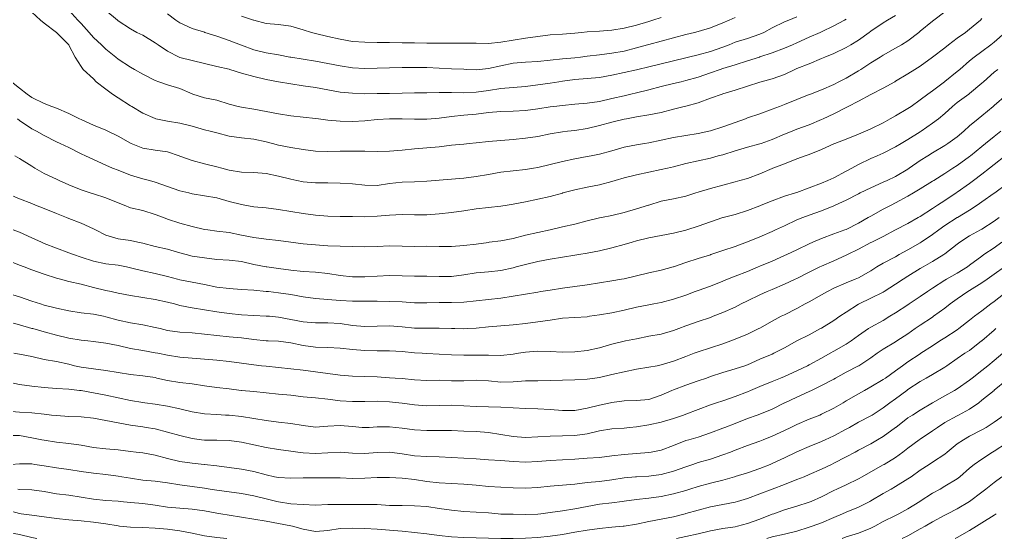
# Model space of a CAD drawing. Header units: centimetres. Extents: x 0 to 642158, y -847 to 649707.
# Drawn here: x 617112.25 to 617151.8, y 620257.75 to 620278.77 of the extents above; entities that cross this region are included whole.
import ezdxf

# ---------------------------------------------------------------- set-up
doc = ezdxf.new("R2010")
doc.units = ezdxf.units.CM
doc.header["$MEASUREMENT"] = 0
doc.layers.add('WAL_topographie 0.5', color=253, linetype='Continuous', lineweight=20)

msp = doc.modelspace()

# ---------------------------------------------------------------- linework, layer by layer
at = {"layer": 'WAL_topographie 0.5'}
for points in [[(617130.469, 620273.75), (617130.25, 620273.725), (617129.75, 620273.685), (617129.25, 620273.621), (617128.75, 620273.569), (617128.25, 620273.528), (617127.75, 620273.474), (617127.25, 620273.437), (617126.75, 620273.426), (617126.25, 620273.433), (617125.75, 620273.443), (617125.25, 620273.44), (617124.75, 620273.425), (617124.25, 620273.44), (617123.75, 620273.509), (617123.25, 620273.587), (617122.75, 620273.684), (617122.508, 620273.75), (617122.25, 620273.821), (617121.75, 620273.927), (617121.25, 620273.977), (617120.75, 620274.048), (617120.25, 620274.178), (617119.976, 620274.25), (617119.75, 620274.305), (617119.25, 620274.447), (617118.75, 620274.574), (617118.25, 620274.658), (617117.78, 620274.75), (617117.75, 620274.757), (617117.25, 620274.977), (617116.797, 620275.25), (617116.75, 620275.281), (617116.25, 620275.593), (617116.024, 620275.75), (617115.75, 620275.956), (617115.362, 620276.25), (617115.25, 620276.364), (617114.831, 620276.75), (617114.75, 620276.862), (617114.51, 620277.25), (617114.25, 620277.739), (617114.243, 620277.75), (617113.75, 620278.25), (617113.75, 620278.25), (617113.25, 620278.629), (617113.104, 620278.75), (617112.75, 620279.068)], [(617128.926, 620274.75), (617128.75, 620274.732), (617128.25, 620274.733), (617127.75, 620274.744), (617127.25, 620274.747), (617126.75, 620274.726), (617126.25, 620274.674), (617125.75, 620274.644), (617125.25, 620274.657), (617124.75, 620274.697), (617124.36, 620274.75), (617124.25, 620274.765), (617123.75, 620274.819), (617123.25, 620274.873), (617122.75, 620274.955), (617122.25, 620275.051), (617121.75, 620275.14), (617121.25, 620275.217), (617121.114, 620275.25), (617120.75, 620275.346), (617120.25, 620275.498), (617119.75, 620275.603), (617119.276, 620275.75), (617119.25, 620275.759), (617118.75, 620275.978), (617118.25, 620276.123), (617117.891, 620276.25), (617117.75, 620276.3), (617117.25, 620276.553), (617116.906, 620276.75), (617116.75, 620276.835), (617116.25, 620277.159), (617116.15, 620277.25), (617115.75, 620277.568), (617115.568, 620277.75), (617115.25, 620278.048), (617115.074, 620278.25), (617114.75, 620278.605), (617114.611, 620278.75), (617114.25, 620279.15)], [(617134.106, 620276.25), (617133.75, 620276.188), (617133.25, 620276.129), (617132.75, 620276.063), (617132.25, 620276.016), (617131.75, 620275.973), (617131.25, 620275.896), (617130.75, 620275.831), (617130.25, 620275.806), (617129.75, 620275.812), (617129.25, 620275.817), (617128.75, 620275.803), (617128.25, 620275.796), (617127.75, 620275.791), (617127.25, 620275.78), (617126.75, 620275.769), (617126.25, 620275.767), (617125.75, 620275.782), (617125.25, 620275.827), (617124.75, 620275.923), (617124.25, 620276.017), (617123.75, 620276.088), (617123.25, 620276.166), (617122.75, 620276.25), (617122.75, 620276.25), (617122.25, 620276.345), (617121.75, 620276.463), (617121.25, 620276.604), (617120.771, 620276.75), (617120.75, 620276.756), (617120.25, 620276.867), (617119.75, 620276.988), (617119.25, 620277.117), (617118.75, 620277.239), (617118.723, 620277.25), (617118.25, 620277.488), (617117.863, 620277.75), (617117.75, 620277.832), (617117.25, 620278.14), (617117.009, 620278.25), (617116.75, 620278.388), (617116.25, 620278.723), (617116.214, 620278.75), (617115.75, 620279.141)], [(617149.75, 620279.085), (617149.303, 620278.75), (617149.25, 620278.71), (617148.75, 620278.295), (617148.695, 620278.25), (617148.25, 620277.902), (617147.998, 620277.75), (617147.75, 620277.612), (617147.25, 620277.334), (617147.124, 620277.25), (617146.75, 620277.015), (617146.349, 620276.75), (617146.25, 620276.691), (617145.75, 620276.401), (617145.454, 620276.25), (617145.25, 620276.144), (617144.75, 620275.923), (617144.307, 620275.75), (617144.25, 620275.728), (617143.75, 620275.529), (617143.25, 620275.332), (617143.043, 620275.25), (617142.75, 620275.134), (617142.25, 620274.957), (617141.75, 620274.784), (617141.668, 620274.75), (617141.25, 620274.595), (617140.75, 620274.418), (617140.25, 620274.267), (617140.183, 620274.25), (617139.75, 620274.158), (617139.25, 620274.08), (617138.75, 620273.991), (617138.25, 620273.882), (617137.75, 620273.777), (617137.583, 620273.75), (617137.25, 620273.693), (617136.75, 620273.601), (617136.25, 620273.459), (617135.75, 620273.315), (617135.417, 620273.25), (617135.25, 620273.219), (617134.75, 620273.129), (617134.25, 620273.018), (617133.75, 620272.893), (617133.25, 620272.777), (617133.074, 620272.75), (617132.75, 620272.697), (617132.25, 620272.645), (617131.75, 620272.583), (617131.25, 620272.5), (617130.75, 620272.412), (617130.25, 620272.35), (617129.75, 620272.307), (617129.25, 620272.262), (617129.11, 620272.25)], [(617130.888, 620276.75), (617130.75, 620276.737), (617130.383, 620276.75), (617130.25, 620276.755), (617129.75, 620276.772), (617129.25, 620276.798), (617128.75, 620276.826), (617128.25, 620276.832), (617127.75, 620276.825), (617127.25, 620276.81), (617126.75, 620276.796), (617126.25, 620276.792), (617125.75, 620276.818), (617125.25, 620276.891), (617124.75, 620276.993), (617124.25, 620277.082), (617123.75, 620277.159), (617123.25, 620277.241), (617123.198, 620277.25), (617122.75, 620277.336), (617122.25, 620277.42), (617121.75, 620277.541), (617121.25, 620277.732), (617121.203, 620277.75), (617120.75, 620277.925), (617120.25, 620278.094), (617119.763, 620278.25), (617119.75, 620278.254), (617119.25, 620278.41), (617118.75, 620278.639), (617118.582, 620278.75), (617118.25, 620279.006)], [(617135.018, 620278.25), (617134.75, 620278.222), (617134.25, 620278.18), (617133.75, 620278.151), (617133.25, 620278.088), (617132.75, 620278.014), (617132.25, 620277.94), (617131.75, 620277.856), (617131.25, 620277.806), (617130.75, 620277.809), (617130.25, 620277.819), (617129.75, 620277.82), (617129.25, 620277.812), (617128.75, 620277.814), (617128.25, 620277.824), (617127.75, 620277.829), (617127.25, 620277.836), (617126.75, 620277.842), (617126.25, 620277.849), (617125.75, 620277.885), (617125.25, 620277.971), (617124.75, 620278.089), (617124.25, 620278.204), (617124.087, 620278.25), (617123.75, 620278.347), (617123.25, 620278.496), (617122.75, 620278.564), (617122.25, 620278.616), (617121.75, 620278.744), (617121.732, 620278.75), (617121.25, 620278.913)], [(617145.75, 620278.782), (617145.688, 620278.75), (617145.25, 620278.514), (617144.75, 620278.276), (617144.691, 620278.25), (617144.25, 620278.051), (617143.75, 620277.823), (617143.577, 620277.75), (617143.25, 620277.616), (617142.75, 620277.422), (617142.25, 620277.256), (617142.232, 620277.25), (617141.75, 620277.099), (617141.25, 620276.939), (617140.75, 620276.782), (617140.649, 620276.75), (617140.25, 620276.615), (617139.75, 620276.442), (617139.25, 620276.295), (617139.059, 620276.25), (617138.75, 620276.178), (617138.25, 620276.053), (617137.75, 620275.926), (617137.25, 620275.803), (617137.023, 620275.75), (617136.75, 620275.685), (617136.25, 620275.568), (617135.75, 620275.456), (617135.25, 620275.385), (617134.75, 620275.339), (617134.25, 620275.289), (617133.898, 620275.25), (617133.75, 620275.233), (617133.25, 620275.149), (617132.75, 620275.083), (617132.25, 620275.065), (617131.75, 620275.051), (617131.25, 620275.007), (617130.75, 620274.942), (617130.25, 620274.891), (617129.75, 620274.849), (617129.25, 620274.781), (617128.926, 620274.75)], [(617147.75, 620278.933), (617147.425, 620278.75), (617147.25, 620278.643), (617146.75, 620278.293), (617146.688, 620278.25), (617146.25, 620277.94), (617145.932, 620277.75), (617145.75, 620277.64), (617145.25, 620277.398), (617144.891, 620277.25), (617144.75, 620277.191), (617144.25, 620276.982), (617143.75, 620276.782), (617143.675, 620276.75), (617143.25, 620276.551), (617142.75, 620276.371), (617142.307, 620276.25), (617142.25, 620276.233), (617141.75, 620276.077), (617141.25, 620275.916), (617140.75, 620275.76), (617140.72, 620275.75), (617140.25, 620275.579), (617139.75, 620275.4), (617139.25, 620275.263), (617139.19, 620275.25), (617138.75, 620275.139), (617138.25, 620275.011), (617137.75, 620274.913), (617137.25, 620274.832), (617136.849, 620274.75), (617136.75, 620274.729), (617136.25, 620274.608), (617135.75, 620274.477), (617135.25, 620274.358), (617134.75, 620274.281), (617134.455, 620274.25), (617134.25, 620274.225), (617133.75, 620274.137), (617133.25, 620274.027), (617132.75, 620273.965), (617132.25, 620273.917), (617131.75, 620273.87), (617131.25, 620273.837), (617130.75, 620273.78), (617130.469, 620273.75)], [(617141.25, 620278.854), (617141.01, 620278.75), (617140.75, 620278.636), (617140.25, 620278.429), (617139.75, 620278.286), (617139.6, 620278.25), (617139.25, 620278.171), (617138.75, 620278.026), (617138.25, 620277.889), (617137.75, 620277.765), (617137.698, 620277.75), (617137.25, 620277.627), (617136.75, 620277.494), (617136.25, 620277.402), (617135.75, 620277.34), (617135.25, 620277.282), (617134.985, 620277.25), (617134.75, 620277.225), (617134.25, 620277.178), (617133.75, 620277.124), (617133.25, 620277.073), (617132.75, 620277.046), (617132.25, 620277), (617131.75, 620276.9), (617131.25, 620276.785), (617130.888, 620276.75)], [(617151.25, 620278.806), (617151.19, 620278.75), (617150.75, 620278.381), (617150.58, 620278.25), (617150.25, 620278.019), (617149.898, 620277.75), (617149.75, 620277.631), (617149.25, 620277.253), (617149.245, 620277.25), (617148.75, 620276.886), (617148.535, 620276.75), (617148.25, 620276.565), (617147.75, 620276.269), (617147.715, 620276.25), (617147.25, 620275.995), (617146.777, 620275.75), (617146.75, 620275.735), (617146.25, 620275.465), (617145.827, 620275.25), (617145.75, 620275.212), (617145.25, 620274.953), (617144.814, 620274.75), (617144.75, 620274.72), (617144.25, 620274.507), (617143.75, 620274.327), (617143.56, 620274.25), (617143.25, 620274.124), (617142.75, 620273.906), (617142.306, 620273.75), (617142.25, 620273.731), (617141.75, 620273.596), (617141.25, 620273.45), (617140.75, 620273.297), (617140.568, 620273.25), (617140.25, 620273.161), (617139.75, 620273.052), (617139.25, 620272.94), (617138.75, 620272.806), (617138.507, 620272.75), (617138.25, 620272.693), (617137.75, 620272.59), (617137.25, 620272.479), (617136.75, 620272.361), (617136.391, 620272.25), (617136.25, 620272.204), (617135.75, 620272.077), (617135.25, 620271.986), (617134.75, 620271.877), (617134.27, 620271.75), (617134.25, 620271.744), (617133.75, 620271.605), (617133.25, 620271.493), (617132.75, 620271.388), (617132.25, 620271.286), (617132.006, 620271.25)], [(617143.75, 620278.874), (617143.429, 620278.75), (617143.25, 620278.677), (617142.75, 620278.43), (617142.407, 620278.25), (617142.25, 620278.178), (617141.75, 620278.004), (617141.25, 620277.848), (617141.01, 620277.75), (617140.75, 620277.654), (617140.25, 620277.476), (617139.75, 620277.345), (617139.358, 620277.25), (617139.25, 620277.223), (617138.75, 620277.094), (617138.25, 620276.976), (617137.75, 620276.855), (617137.304, 620276.75), (617137.25, 620276.737), (617136.75, 620276.625), (617136.25, 620276.519), (617135.75, 620276.429), (617135.25, 620276.38), (617134.75, 620276.346), (617134.25, 620276.274), (617134.106, 620276.25)], [(617138.25, 620278.852), (617137.915, 620278.75), (617137.75, 620278.697), (617137.25, 620278.549), (617136.75, 620278.424), (617136.25, 620278.342), (617135.75, 620278.302), (617135.25, 620278.271), (617135.018, 620278.25)], [(617152.199, 620278.25), (617151.75, 620277.858), (617151.617, 620277.75), (617151.25, 620277.475), (617150.931, 620277.25), (617150.75, 620277.1), (617150.35, 620276.75), (617150.25, 620276.665), (617149.75, 620276.257), (617149.741, 620276.25), (617149.25, 620275.884), (617149.064, 620275.75), (617148.75, 620275.519), (617148.38, 620275.25), (617148.25, 620275.162), (617147.75, 620274.869), (617147.538, 620274.75), (617147.25, 620274.592), (617146.75, 620274.347), (617146.532, 620274.25), (617146.25, 620274.133), (617145.75, 620273.931), (617145.292, 620273.75), (617145.25, 620273.732), (617144.75, 620273.508), (617144.25, 620273.308), (617144.086, 620273.25), (617143.75, 620273.124), (617143.25, 620272.93), (617142.771, 620272.75), (617142.75, 620272.742), (617142.25, 620272.527), (617141.75, 620272.337), (617141.442, 620272.25), (617141.25, 620272.194), (617140.75, 620272.058), (617140.25, 620271.92), (617139.75, 620271.779), (617139.655, 620271.75), (617139.25, 620271.619), (617138.75, 620271.509), (617138.25, 620271.41), (617137.75, 620271.255), (617137.735, 620271.25), (617137.25, 620271.103), (617136.75, 620270.959), (617136.25, 620270.831), (617135.83, 620270.75), (617135.75, 620270.734), (617135.25, 620270.617), (617134.75, 620270.485), (617134.25, 620270.369), (617133.75, 620270.25), (617133.75, 620270.25), (617133.25, 620270.151), (617132.75, 620270.042), (617132.25, 620269.906), (617131.75, 620269.81), (617131.288, 620269.75)], [(617151.9, 620276.75), (617151.75, 620276.64), (617151.318, 620276.25), (617151.25, 620276.188), (617150.75, 620275.771), (617150.72, 620275.75), (617150.25, 620275.414), (617150.054, 620275.25), (617149.75, 620274.959), (617149.49, 620274.75), (617149.25, 620274.572), (617148.785, 620274.25), (617148.75, 620274.227), (617148.25, 620273.912), (617147.978, 620273.75), (617147.75, 620273.615), (617147.25, 620273.353), (617147.009, 620273.25), (617146.75, 620273.138), (617146.25, 620272.897), (617145.984, 620272.75), (617145.75, 620272.627), (617145.25, 620272.363), (617145.005, 620272.25), (617144.75, 620272.144), (617144.25, 620271.955), (617143.75, 620271.77), (617143.691, 620271.75), (617143.25, 620271.619), (617142.75, 620271.433), (617142.31, 620271.25), (617142.25, 620271.225), (617141.75, 620271.033), (617141.25, 620270.875), (617140.763, 620270.75), (617140.75, 620270.747), (617140.25, 620270.582), (617139.75, 620270.397), (617139.292, 620270.25), (617139.25, 620270.237), (617138.75, 620270.122), (617138.25, 620270.025), (617137.75, 620269.927), (617137.25, 620269.801), (617137.08, 620269.75), (617136.75, 620269.657), (617136.25, 620269.527), (617135.75, 620269.402), (617135.25, 620269.303), (617134.91, 620269.25), (617134.75, 620269.225), (617134.25, 620269.145), (617133.75, 620269.065), (617133.25, 620268.976), (617132.75, 620268.853), (617132.379, 620268.75)], [(617129.11, 620272.25), (617128.75, 620272.219), (617128.25, 620272.201), (617127.75, 620272.188), (617127.25, 620272.123), (617126.75, 620272.05), (617126.25, 620272.061), (617125.75, 620272.119), (617125.25, 620272.147), (617124.75, 620272.159), (617124.25, 620272.156), (617123.75, 620272.19), (617123.485, 620272.25), (617123.25, 620272.302), (617122.75, 620272.43), (617122.25, 620272.529), (617121.75, 620272.573), (617121.25, 620272.593), (617120.75, 620272.675), (617120.442, 620272.75), (617120.25, 620272.799), (617119.75, 620272.924), (617119.25, 620273.058), (617118.75, 620273.239), (617118.721, 620273.25), (617118.25, 620273.413), (617117.75, 620273.486), (617117.25, 620273.559), (617116.779, 620273.75), (617116.75, 620273.762), (617116.25, 620274.041), (617115.826, 620274.25), (617115.75, 620274.285), (617115.25, 620274.49), (617114.75, 620274.718), (617114.684, 620274.75), (617114.25, 620274.965), (617113.75, 620275.175), (617113.56, 620275.25), (617113.25, 620275.373), (617112.75, 620275.614), (617112.557, 620275.75), (617112.25, 620275.989), (617111.93, 620276.25)], [(617152.25, 620275.717), (617151.75, 620275.29), (617151.702, 620275.25), (617151.25, 620274.872), (617151.092, 620274.75), (617150.75, 620274.47), (617150.518, 620274.25), (617150.25, 620274.02), (617149.871, 620273.75), (617149.75, 620273.675), (617149.25, 620273.372), (617149.056, 620273.25), (617148.75, 620273.057), (617148.302, 620272.75), (617148.25, 620272.714), (617147.75, 620272.412), (617147.405, 620272.25), (617147.25, 620272.179), (617146.75, 620271.951), (617146.32, 620271.75), (617146.25, 620271.717), (617145.75, 620271.46), (617145.308, 620271.25), (617145.25, 620271.222), (617144.75, 620271.023), (617144.25, 620270.845), (617143.987, 620270.75), (617143.75, 620270.652), (617143.25, 620270.418), (617142.89, 620270.25), (617142.75, 620270.185), (617142.25, 620269.968), (617141.75, 620269.764), (617141.711, 620269.75), (617141.25, 620269.584), (617140.75, 620269.414), (617140.268, 620269.25), (617140.25, 620269.244), (617139.75, 620269.093), (617139.25, 620268.929), (617138.75, 620268.753), (617138.738, 620268.75), (617138.25, 620268.618), (617137.75, 620268.515), (617137.25, 620268.394), (617136.75, 620268.269), (617136.648, 620268.25), (617136.25, 620268.186), (617135.75, 620268.106), (617135.25, 620268.028), (617134.75, 620267.959), (617134.25, 620267.885), (617133.75, 620267.808), (617133.375, 620267.75)], [(617132.006, 620271.25), (617131.75, 620271.211), (617131.25, 620271.16), (617130.75, 620271.1), (617130.25, 620271.019), (617129.75, 620270.952), (617129.25, 620270.897), (617128.75, 620270.856), (617128.25, 620270.862), (617127.75, 620270.87), (617127.25, 620270.846), (617126.75, 620270.807), (617126.25, 620270.782), (617125.75, 620270.791), (617125.25, 620270.794), (617124.75, 620270.8), (617124.25, 620270.848), (617123.75, 620270.917), (617123.25, 620270.994), (617122.75, 620271.081), (617122.25, 620271.144), (617121.75, 620271.185), (617121.384, 620271.25), (617121.25, 620271.274), (617120.75, 620271.406), (617120.25, 620271.542), (617119.75, 620271.632), (617119.25, 620271.717), (617119.114, 620271.75), (617118.75, 620271.837), (617118.25, 620272.014), (617117.75, 620272.189), (617117.521, 620272.25), (617117.25, 620272.314), (617116.75, 620272.473), (617116.25, 620272.663), (617116.023, 620272.75), (617115.75, 620272.869), (617115.25, 620273.095), (617114.919, 620273.25), (617114.75, 620273.337), (617114.25, 620273.585), (617113.897, 620273.75), (617113.75, 620273.815), (617113.25, 620274.08), (617112.943, 620274.25), (617112.75, 620274.35), (617112.25, 620274.682), (617112.17, 620274.75)], [(617152.019, 620274.25), (617151.75, 620274.037), (617151.402, 620273.75), (617151.25, 620273.626), (617150.79, 620273.25), (617150.75, 620273.218), (617150.25, 620272.862), (617150.076, 620272.75), (617149.75, 620272.535), (617149.296, 620272.25), (617149.25, 620272.22), (617148.75, 620271.913), (617148.478, 620271.75), (617148.25, 620271.617), (617147.75, 620271.342), (617147.569, 620271.25), (617147.25, 620271.084), (617146.75, 620270.812), (617146.641, 620270.75), (617146.25, 620270.529), (617145.75, 620270.27), (617145.698, 620270.25), (617145.25, 620270.088), (617144.75, 620269.901), (617144.404, 620269.75), (617144.25, 620269.681), (617143.75, 620269.444), (617143.34, 620269.25), (617143.25, 620269.207), (617142.75, 620268.986), (617142.25, 620268.778), (617142.182, 620268.75), (617141.75, 620268.567), (617141.25, 620268.37), (617140.945, 620268.25), (617140.75, 620268.167), (617140.25, 620267.968), (617139.75, 620267.792), (617139.637, 620267.75), (617139.25, 620267.611), (617138.75, 620267.438), (617138.25, 620267.305), (617137.96, 620267.25), (617137.75, 620267.21), (617137.25, 620267.117), (617136.75, 620267.004), (617136.25, 620266.894), (617135.75, 620266.806), (617135.352, 620266.75), (617135.25, 620266.734), (617134.75, 620266.701), (617134.25, 620266.676), (617133.75, 620266.6), (617133.25, 620266.524), (617132.75, 620266.464), (617132.25, 620266.409), (617131.75, 620266.368), (617131.25, 620266.317), (617130.75, 620266.266), (617130.397, 620266.25)], [(617131.288, 620269.75), (617131.25, 620269.745), (617130.75, 620269.678), (617130.25, 620269.612), (617129.75, 620269.573), (617129.25, 620269.576), (617128.75, 620269.586), (617128.25, 620269.582), (617127.75, 620269.589), (617127.25, 620269.6), (617126.75, 620269.584), (617126.25, 620269.57), (617125.75, 620269.578), (617125.25, 620269.592), (617124.75, 620269.61), (617124.25, 620269.642), (617123.75, 620269.689), (617123.25, 620269.749), (617123.239, 620269.75), (617122.75, 620269.817), (617122.25, 620269.872), (617121.75, 620269.936), (617121.25, 620270.039), (617120.75, 620270.138), (617120.25, 620270.195), (617119.88, 620270.25), (617119.75, 620270.271), (617119.25, 620270.385), (617118.75, 620270.526), (617118.25, 620270.688), (617118.078, 620270.75), (617117.75, 620270.876), (617117.25, 620271.03), (617116.75, 620271.15), (617116.493, 620271.25), (617116.25, 620271.35), (617115.75, 620271.544), (617115.25, 620271.705), (617115.112, 620271.75), (617114.75, 620271.869), (617114.25, 620272.07), (617113.855, 620272.25), (617113.75, 620272.3), (617113.25, 620272.529), (617112.868, 620272.75), (617112.75, 620272.829), (617112.25, 620273.145), (617112.056, 620273.25)], [(617152.192, 620273.25), (617151.75, 620272.898), (617151.563, 620272.75), (617151.25, 620272.513), (617150.907, 620272.25), (617150.75, 620272.133), (617150.25, 620271.781), (617150.205, 620271.75), (617149.75, 620271.443), (617149.45, 620271.25), (617149.25, 620271.122), (617148.75, 620270.797), (617148.672, 620270.75), (617148.25, 620270.503), (617147.755, 620270.25), (617147.75, 620270.247), (617147.25, 620269.98), (617146.783, 620269.75), (617146.75, 620269.734), (617146.25, 620269.472), (617145.804, 620269.25), (617145.75, 620269.221), (617145.25, 620269.002), (617144.75, 620268.785), (617144.678, 620268.75), (617144.25, 620268.537), (617143.75, 620268.279), (617143.688, 620268.25), (617143.25, 620268.046), (617142.75, 620267.836), (617142.549, 620267.75), (617142.25, 620267.614), (617141.75, 620267.377), (617141.494, 620267.25), (617141.25, 620267.125), (617140.75, 620266.898), (617140.361, 620266.75), (617140.25, 620266.705), (617139.75, 620266.536), (617139.25, 620266.36), (617138.963, 620266.25), (617138.75, 620266.171), (617138.25, 620266.028), (617137.75, 620265.94), (617137.25, 620265.843), (617136.807, 620265.75), (617136.75, 620265.738), (617136.25, 620265.622), (617135.75, 620265.469), (617135.25, 620265.358), (617134.75, 620265.317), (617134.25, 620265.303), (617133.75, 620265.323), (617133.25, 620265.341), (617132.75, 620265.299), (617132.475, 620265.25)], [(617152.25, 620272.102), (617151.775, 620271.75), (617151.75, 620271.731), (617151.25, 620271.382), (617151.057, 620271.25), (617150.75, 620271.054), (617150.256, 620270.75), (617150.25, 620270.746), (617149.75, 620270.426), (617149.5, 620270.25), (617149.25, 620270.058), (617148.791, 620269.75), (617148.75, 620269.724), (617148.25, 620269.445), (617147.9, 620269.25), (617147.75, 620269.163), (617147.25, 620268.899), (617146.988, 620268.75), (617146.75, 620268.597), (617146.25, 620268.307), (617146.114, 620268.25), (617145.75, 620268.106), (617145.25, 620267.885), (617144.99, 620267.75), (617144.75, 620267.617), (617144.25, 620267.339), (617144.082, 620267.25), (617143.75, 620267.068), (617143.25, 620266.816), (617143.118, 620266.75), (617142.75, 620266.558), (617142.25, 620266.274), (617142.205, 620266.25), (617141.75, 620266.03), (617141.25, 620265.824), (617141.071, 620265.75), (617140.75, 620265.632), (617140.25, 620265.466), (617139.75, 620265.309), (617139.585, 620265.25), (617139.25, 620265.127), (617138.75, 620264.927), (617138.25, 620264.778), (617138.086, 620264.75), (617137.75, 620264.69), (617137.25, 620264.605), (617136.75, 620264.506), (617136.25, 620264.388), (617135.75, 620264.277), (617135.559, 620264.25)], [(617132.379, 620268.75), (617132.25, 620268.714), (617131.75, 620268.607), (617131.25, 620268.554), (617130.75, 620268.507), (617130.25, 620268.43), (617129.75, 620268.367), (617129.25, 620268.359), (617128.75, 620268.376), (617128.25, 620268.378), (617127.75, 620268.39), (617127.25, 620268.405), (617126.75, 620268.382), (617126.25, 620268.349), (617125.75, 620268.342), (617125.25, 620268.398), (617124.75, 620268.485), (617124.25, 620268.538), (617123.75, 620268.57), (617123.25, 620268.62), (617122.75, 620268.688), (617122.278, 620268.75), (617122.25, 620268.754), (617121.75, 620268.85), (617121.25, 620268.966), (617120.75, 620269.017), (617120.25, 620269.047), (617119.75, 620269.115), (617119.25, 620269.192), (617119.003, 620269.25), (617118.75, 620269.314), (617118.25, 620269.464), (617117.75, 620269.579), (617117.25, 620269.707), (617117.047, 620269.75), (617116.75, 620269.817), (617116.25, 620269.886), (617115.75, 620270.04), (617115.333, 620270.25), (617115.25, 620270.294), (617114.75, 620270.517), (617114.25, 620270.714), (617114.158, 620270.75), (617113.75, 620270.909), (617113.25, 620271.112), (617112.904, 620271.25), (617112.75, 620271.313), (617112.25, 620271.502), (617111.75, 620271.728)], [(617151.948, 620270.75), (617151.75, 620270.599), (617151.25, 620270.282), (617151.191, 620270.25), (617150.75, 620270.005), (617150.36, 620269.75), (617150.25, 620269.666), (617149.75, 620269.276), (617149.714, 620269.25), (617149.25, 620268.964), (617148.864, 620268.75), (617148.75, 620268.682), (617148.25, 620268.372), (617148.06, 620268.25), (617147.75, 620268.046), (617147.287, 620267.75), (617147.25, 620267.728), (617146.75, 620267.482), (617146.277, 620267.25), (617146.25, 620267.235), (617145.75, 620266.913), (617145.495, 620266.75), (617145.25, 620266.581), (617144.75, 620266.273), (617144.709, 620266.25), (617144.25, 620266), (617143.75, 620265.752), (617143.747, 620265.75), (617143.25, 620265.471), (617142.821, 620265.25), (617142.75, 620265.218), (617142.25, 620265.008), (617141.75, 620264.789), (617141.64, 620264.75), (617141.25, 620264.621), (617140.75, 620264.47), (617140.25, 620264.305), (617140.093, 620264.25), (617139.75, 620264.134), (617139.25, 620263.958), (617138.75, 620263.777), (617138.685, 620263.75), (617138.25, 620263.554), (617137.75, 620263.375), (617137.25, 620263.336), (617136.75, 620263.328), (617136.25, 620263.262), (617136.196, 620263.25)], [(617133.375, 620267.75), (617133.25, 620267.732), (617132.75, 620267.651), (617132.25, 620267.569), (617131.75, 620267.491), (617131.25, 620267.432), (617130.75, 620267.379), (617130.25, 620267.328), (617129.75, 620267.313), (617129.25, 620267.306), (617128.75, 620267.291), (617128.25, 620267.301), (617127.75, 620267.334), (617127.25, 620267.356), (617126.75, 620267.361), (617126.25, 620267.359), (617125.75, 620267.368), (617125.25, 620267.394), (617124.75, 620267.426), (617124.25, 620267.465), (617123.75, 620267.535), (617123.25, 620267.629), (617122.75, 620267.706), (617122.341, 620267.75), (617122.25, 620267.76), (617121.75, 620267.802), (617121.25, 620267.84), (617120.75, 620267.877), (617120.25, 620267.934), (617119.75, 620268.032), (617119.25, 620268.129), (617118.75, 620268.226), (617118.654, 620268.25), (617118.25, 620268.358), (617117.75, 620268.479), (617117.25, 620268.585), (617116.75, 620268.718), (617116.592, 620268.75), (617116.25, 620268.817), (617115.75, 620268.872), (617115.25, 620268.986), (617114.75, 620269.151), (617114.439, 620269.25), (617114.25, 620269.321), (617113.75, 620269.509), (617113.25, 620269.704), (617113.146, 620269.75), (617112.75, 620269.932), (617112.25, 620270.162), (617111.99, 620270.25)], [(617152.064, 620269.75), (617151.75, 620269.529), (617151.332, 620269.25), (617151.25, 620269.191), (617150.75, 620268.815), (617150.661, 620268.75), (617150.25, 620268.498), (617149.811, 620268.25), (617149.75, 620268.214), (617149.25, 620267.89), (617149.043, 620267.75), (617148.75, 620267.547), (617148.298, 620267.25), (617148.25, 620267.218), (617147.75, 620266.889), (617147.522, 620266.75), (617147.25, 620266.582), (617146.75, 620266.306), (617146.661, 620266.25), (617146.25, 620265.972), (617145.952, 620265.75), (617145.75, 620265.616), (617145.25, 620265.337), (617145.098, 620265.25), (617144.75, 620265.056), (617144.25, 620264.786), (617144.183, 620264.75), (617143.75, 620264.536), (617143.25, 620264.316), (617143.083, 620264.25), (617142.75, 620264.111), (617142.25, 620263.902), (617141.877, 620263.75), (617141.75, 620263.696), (617141.25, 620263.499), (617140.75, 620263.331), (617140.498, 620263.25), (617140.25, 620263.166), (617139.75, 620262.974), (617139.25, 620262.787), (617139.153, 620262.75), (617138.75, 620262.61), (617138.25, 620262.456), (617137.75, 620262.357), (617137.25, 620262.279), (617136.964, 620262.25)], [(617130.397, 620266.25), (617130.25, 620266.244), (617129.893, 620266.25), (617129.75, 620266.253), (617129.25, 620266.275), (617128.75, 620266.265), (617128.25, 620266.273), (617127.75, 620266.325), (617127.25, 620266.361), (617126.75, 620266.356), (617126.25, 620266.335), (617125.75, 620266.38), (617125.25, 620266.459), (617124.75, 620266.484), (617124.25, 620266.484), (617123.75, 620266.529), (617123.25, 620266.627), (617122.75, 620266.717), (617122.375, 620266.75), (617122.25, 620266.761), (617121.75, 620266.784), (617121.25, 620266.816), (617120.75, 620266.864), (617120.25, 620266.933), (617119.75, 620267.013), (617119.25, 620267.089), (617118.75, 620267.19), (617118.527, 620267.25), (617118.25, 620267.317), (617117.75, 620267.425), (617117.25, 620267.513), (617116.75, 620267.599), (617116.25, 620267.688), (617115.967, 620267.75), (617115.75, 620267.794), (617115.25, 620267.921), (617114.75, 620268.049), (617114.25, 620268.163), (617113.905, 620268.25), (617113.75, 620268.289), (617113.25, 620268.452), (617112.75, 620268.627), (617112.435, 620268.75), (617112.25, 620268.826), (617111.75, 620269.021)], [(617152.161, 620268.75), (617151.75, 620268.454), (617151.46, 620268.25), (617151.25, 620268.102), (617150.75, 620267.793), (617150.679, 620267.75), (617150.25, 620267.455), (617149.966, 620267.25), (617149.75, 620267.083), (617149.292, 620266.75), (617149.25, 620266.721), (617148.75, 620266.389), (617148.546, 620266.25), (617148.25, 620266.046), (617147.803, 620265.75), (617147.75, 620265.716), (617147.25, 620265.424), (617147, 620265.25), (617146.75, 620265.062), (617146.265, 620264.75), (617146.25, 620264.741), (617145.75, 620264.491), (617145.322, 620264.25), (617145.25, 620264.208), (617144.75, 620263.941), (617144.349, 620263.75), (617144.25, 620263.704), (617143.75, 620263.481), (617143.267, 620263.25), (617143.25, 620263.241), (617142.75, 620262.994), (617142.25, 620262.79), (617142.144, 620262.75), (617141.75, 620262.606), (617141.25, 620262.412), (617140.829, 620262.25), (617140.75, 620262.219), (617140.25, 620262.023), (617139.75, 620261.859), (617139.372, 620261.75), (617139.25, 620261.714), (617138.75, 620261.516), (617138.25, 620261.33), (617137.846, 620261.25)], [(617132.475, 620265.25), (617132.25, 620265.211), (617131.75, 620265.164), (617131.25, 620265.173), (617130.75, 620265.174), (617130.25, 620265.17), (617129.75, 620265.192), (617129.25, 620265.221), (617128.75, 620265.237), (617128.57, 620265.25), (617128.25, 620265.27), (617127.75, 620265.318), (617127.25, 620265.346), (617126.75, 620265.351), (617126.25, 620265.359), (617125.75, 620265.401), (617125.25, 620265.458), (617124.75, 620265.49), (617124.25, 620265.506), (617123.75, 620265.561), (617123.25, 620265.674), (617122.75, 620265.744), (617122.333, 620265.75), (617122.25, 620265.751), (617121.75, 620265.807), (617121.25, 620265.876), (617120.75, 620265.923), (617120.25, 620265.975), (617119.75, 620266.03), (617119.25, 620266.076), (617118.75, 620266.112), (617118.25, 620266.181), (617117.956, 620266.25), (617117.75, 620266.303), (617117.25, 620266.407), (617116.75, 620266.487), (617116.25, 620266.595), (617115.75, 620266.731), (617115.653, 620266.75), (617115.25, 620266.833), (617114.75, 620266.89), (617114.25, 620266.972), (617113.75, 620267.085), (617113.25, 620267.204), (617113.097, 620267.25), (617112.75, 620267.367), (617112.25, 620267.537), (617111.75, 620267.692)], [(617152.25, 620267.737), (617151.75, 620267.35), (617151.613, 620267.25), (617151.25, 620266.971), (617150.95, 620266.75), (617150.75, 620266.593), (617150.317, 620266.25), (617150.25, 620266.201), (617149.75, 620265.882), (617149.543, 620265.75), (617149.25, 620265.559), (617148.772, 620265.25), (617148.75, 620265.236), (617148.25, 620264.902), (617148.035, 620264.75), (617147.75, 620264.544), (617147.341, 620264.25), (617147.25, 620264.189), (617146.75, 620263.89), (617146.489, 620263.75), (617146.25, 620263.615), (617145.75, 620263.322), (617145.624, 620263.25), (617145.25, 620263.03), (617144.75, 620262.78), (617144.676, 620262.75), (617144.25, 620262.584), (617143.75, 620262.371), (617143.511, 620262.25), (617143.25, 620262.122), (617142.75, 620261.893), (617142.384, 620261.75), (617142.25, 620261.696), (617141.75, 620261.512), (617141.25, 620261.327), (617141.056, 620261.25), (617140.75, 620261.132), (617140.25, 620260.966), (617139.75, 620260.824), (617139.532, 620260.75), (617139.25, 620260.658), (617138.75, 620260.481), (617138.25, 620260.347), (617137.75, 620260.277), (617137.25, 620260.253), (617137.216, 620260.25)], [(617135.559, 620264.25), (617135.25, 620264.207), (617134.75, 620264.177), (617134.25, 620264.167), (617133.75, 620264.152), (617133.25, 620264.14), (617132.75, 620264.131), (617132.25, 620264.099), (617131.75, 620264.086), (617131.25, 620264.132), (617130.75, 620264.157), (617130.25, 620264.13), (617129.75, 620264.14), (617129.25, 620264.16), (617128.75, 620264.148), (617128.25, 620264.18), (617127.75, 620264.236), (617127.475, 620264.25), (617127.25, 620264.262), (617126.75, 620264.292), (617126.25, 620264.312), (617125.75, 620264.325), (617125.25, 620264.369), (617124.75, 620264.439), (617124.25, 620264.503), (617123.75, 620264.563), (617123.25, 620264.623), (617122.75, 620264.677), (617122.25, 620264.728), (617122.05, 620264.75), (617121.75, 620264.782), (617121.25, 620264.852), (617120.75, 620264.918), (617120.25, 620264.969), (617119.75, 620265.014), (617119.25, 620265.057), (617118.75, 620265.1), (617118.25, 620265.173), (617117.858, 620265.25), (617117.75, 620265.271), (617117.25, 620265.361), (617116.75, 620265.448), (617116.25, 620265.561), (617115.75, 620265.664), (617115.25, 620265.723), (617115.013, 620265.75), (617114.75, 620265.777), (617114.25, 620265.869), (617113.75, 620265.991), (617113.25, 620266.119), (617112.785, 620266.25), (617112.75, 620266.26), (617112.25, 620266.405), (617111.75, 620266.543)], [(617151.821, 620266.25), (617151.75, 620266.186), (617151.25, 620265.762), (617151.235, 620265.75), (617150.75, 620265.37), (617150.563, 620265.25), (617150.25, 620265.044), (617149.829, 620264.75), (617149.75, 620264.696), (617149.25, 620264.399), (617148.991, 620264.25), (617148.75, 620264.114), (617148.25, 620263.783), (617148.204, 620263.75), (617147.75, 620263.411), (617147.521, 620263.25), (617147.25, 620263.044), (617146.8, 620262.75), (617146.75, 620262.72), (617146.25, 620262.455), (617145.881, 620262.25), (617145.75, 620262.182), (617145.25, 620261.912), (617144.895, 620261.75), (617144.75, 620261.681), (617144.25, 620261.478), (617143.75, 620261.261), (617143.727, 620261.25), (617143.25, 620261.018), (617142.75, 620260.782), (617142.67, 620260.75), (617142.25, 620260.587), (617141.75, 620260.411), (617141.25, 620260.258), (617141.224, 620260.25), (617140.75, 620260.118), (617140.25, 620259.991), (617139.75, 620259.856), (617139.413, 620259.75), (617139.25, 620259.699), (617138.75, 620259.56), (617138.25, 620259.452), (617137.75, 620259.379), (617137.25, 620259.323), (617136.75, 620259.258), (617136.677, 620259.25), (617136.25, 620259.2), (617135.75, 620259.135), (617135.25, 620259.048), (617134.75, 620258.95), (617134.25, 620258.869), (617133.75, 620258.8), (617133.38, 620258.75)], [(617136.196, 620263.25), (617135.75, 620263.154), (617135.25, 620263.026), (617134.75, 620262.934), (617134.25, 620262.929), (617133.75, 620262.974), (617133.25, 620263.006), (617132.75, 620263.015), (617132.25, 620263.04), (617131.75, 620263.072), (617131.25, 620263.08), (617130.75, 620263.095), (617130.25, 620263.126), (617129.75, 620263.148), (617129.25, 620263.143), (617128.75, 620263.124), (617128.25, 620263.159), (617127.75, 620263.235), (617127.62, 620263.25), (617127.25, 620263.291), (617126.75, 620263.308), (617126.25, 620263.301), (617125.75, 620263.298), (617125.25, 620263.323), (617124.75, 620263.389), (617124.25, 620263.443), (617123.75, 620263.494), (617123.25, 620263.558), (617122.75, 620263.594), (617122.25, 620263.648), (617121.75, 620263.707), (617121.25, 620263.747), (617121.229, 620263.75), (617120.75, 620263.814), (617120.25, 620263.871), (617119.75, 620263.935), (617119.25, 620264.018), (617118.75, 620264.072), (617118.25, 620264.146), (617117.815, 620264.25), (617117.75, 620264.266), (617117.25, 620264.34), (617116.75, 620264.391), (617116.25, 620264.468), (617115.75, 620264.549), (617115.25, 620264.616), (617114.75, 620264.693), (617114.48, 620264.75), (617114.25, 620264.806), (617113.75, 620264.914), (617113.25, 620265.005), (617112.75, 620265.117), (617112.25, 620265.21), (617112.013, 620265.25)], [(617152.092, 620265.25), (617151.75, 620264.962), (617151.495, 620264.75), (617151.25, 620264.548), (617150.854, 620264.25), (617150.75, 620264.168), (617150.25, 620263.814), (617150.143, 620263.75), (617149.75, 620263.53), (617149.25, 620263.251), (617149.248, 620263.25), (617148.75, 620262.953), (617148.433, 620262.75), (617148.25, 620262.631), (617147.762, 620262.25), (617147.75, 620262.241), (617147.25, 620261.886), (617147.019, 620261.75), (617146.75, 620261.588), (617146.25, 620261.321), (617146.111, 620261.25), (617145.75, 620261.061), (617145.25, 620260.797), (617145.156, 620260.75), (617144.75, 620260.558), (617144.25, 620260.337), (617144.041, 620260.25), (617143.75, 620260.134), (617143.25, 620259.937), (617142.75, 620259.75), (617142.75, 620259.75), (617142.25, 620259.559), (617141.75, 620259.366), (617141.352, 620259.25), (617141.25, 620259.221), (617140.75, 620259.128), (617140.25, 620259.028), (617139.75, 620258.897), (617139.25, 620258.756), (617139.228, 620258.75), (617138.75, 620258.629), (617138.25, 620258.53), (617137.75, 620258.439), (617137.25, 620258.334), (617136.75, 620258.254), (617136.707, 620258.25)], [(617136.964, 620262.25), (617136.75, 620262.225), (617136.25, 620262.192), (617135.75, 620262.104), (617135.25, 620261.987), (617134.75, 620261.926), (617134.25, 620261.911), (617133.75, 620261.893), (617133.25, 620261.866), (617132.75, 620261.844), (617132.25, 620261.876), (617131.75, 620261.966), (617131.25, 620262.046), (617130.75, 620262.088), (617130.25, 620262.102), (617129.75, 620262.119), (617129.25, 620262.128), (617128.75, 620262.123), (617128.25, 620262.154), (617127.75, 620262.222), (617127.494, 620262.25), (617127.25, 620262.276), (617126.75, 620262.27), (617126.424, 620262.25), (617126.25, 620262.239), (617126.132, 620262.25), (617125.75, 620262.284), (617125.25, 620262.332), (617124.75, 620262.3), (617124.25, 620262.262), (617123.75, 620262.322), (617123.25, 620262.412), (617122.75, 620262.468), (617122.25, 620262.53), (617121.75, 620262.612), (617121.25, 620262.686), (617120.75, 620262.741), (617120.598, 620262.75), (617120.25, 620262.771), (617119.75, 620262.799), (617119.25, 620262.88), (617118.75, 620263.001), (617118.25, 620263.105), (617117.75, 620263.185), (617117.324, 620263.25), (617117.25, 620263.262), (617116.75, 620263.346), (617116.25, 620263.449), (617115.75, 620263.557), (617115.25, 620263.65), (617114.75, 620263.741), (617114.679, 620263.75), (617114.25, 620263.801), (617113.75, 620263.828), (617113.25, 620263.865), (617112.75, 620263.922), (617112.25, 620263.994), (617111.75, 620264.094)], [(617152.25, 620264.166), (617151.75, 620263.758), (617151.741, 620263.75), (617151.25, 620263.348), (617151.12, 620263.25), (617150.75, 620262.993), (617150.307, 620262.75), (617150.25, 620262.72), (617149.75, 620262.442), (617149.453, 620262.25), (617149.25, 620262.108), (617148.75, 620261.777), (617148.713, 620261.75), (617148.25, 620261.407), (617148.042, 620261.25), (617147.75, 620261.037), (617147.283, 620260.75), (617147.25, 620260.73), (617146.75, 620260.447), (617146.394, 620260.25), (617146.25, 620260.168), (617145.75, 620259.925), (617145.376, 620259.75), (617145.25, 620259.691), (617144.75, 620259.434), (617144.332, 620259.25), (617144.25, 620259.217), (617143.75, 620259.065), (617143.25, 620258.905), (617142.813, 620258.75), (617142.75, 620258.73), (617142.25, 620258.537), (617141.75, 620258.352), (617141.342, 620258.25), (617141.25, 620258.228), (617140.75, 620258.15), (617140.25, 620258.055), (617139.75, 620257.944), (617139.25, 620257.837), (617138.874, 620257.75)], [(617137.846, 620261.25), (617137.75, 620261.234), (617137.25, 620261.193), (617136.75, 620261.156), (617136.25, 620261.094), (617135.75, 620261.032), (617135.25, 620260.998), (617134.75, 620260.966), (617134.25, 620260.931), (617133.75, 620260.905), (617133.25, 620260.871), (617132.75, 620260.848), (617132.25, 620260.872), (617131.75, 620260.908), (617131.25, 620260.938), (617130.75, 620260.982), (617130.25, 620261.01), (617129.75, 620261.025), (617129.25, 620261.052), (617128.75, 620261.07), (617128.25, 620261.104), (617127.75, 620261.183), (617127.25, 620261.246), (617126.75, 620261.232), (617126.25, 620261.194), (617125.75, 620261.212), (617125.25, 620261.25), (617124.75, 620261.224), (617124.25, 620261.197), (617123.75, 620261.226), (617123.534, 620261.25), (617123.25, 620261.284), (617122.75, 620261.351), (617122.25, 620261.442), (617121.75, 620261.549), (617121.25, 620261.65), (617120.75, 620261.725), (617120.25, 620261.734), (617119.75, 620261.732), (617119.623, 620261.75), (617119.25, 620261.804), (617118.75, 620261.918), (617118.25, 620262.054), (617117.75, 620262.189), (617117.388, 620262.25), (617117.25, 620262.272), (617116.75, 620262.34), (617116.25, 620262.43), (617115.75, 620262.529), (617115.25, 620262.618), (617114.75, 620262.671), (617114.25, 620262.694), (617113.75, 620262.725), (617113.55, 620262.75), (617113.25, 620262.786), (617112.75, 620262.84), (617112.25, 620262.867), (617111.75, 620262.904)], [(617152.151, 620262.75), (617151.75, 620262.457), (617151.427, 620262.25), (617151.25, 620262.148), (617150.75, 620261.892), (617150.501, 620261.75), (617150.25, 620261.58), (617149.844, 620261.25), (617149.75, 620261.171), (617149.25, 620260.837), (617149.116, 620260.75), (617148.75, 620260.518), (617148.377, 620260.25), (617148.25, 620260.161), (617147.75, 620259.852), (617147.572, 620259.75), (617147.25, 620259.568), (617146.75, 620259.27), (617146.711, 620259.25), (617146.25, 620259.022), (617145.75, 620258.82), (617145.601, 620258.75), (617145.25, 620258.598), (617144.75, 620258.38), (617144.373, 620258.25), (617144.25, 620258.208), (617143.75, 620258.049), (617143.25, 620257.928), (617142.75, 620257.821), (617142.528, 620257.75)], [(617137.216, 620260.25), (617136.75, 620260.202), (617136.25, 620260.121), (617135.75, 620260.065), (617135.25, 620260.012), (617134.75, 620259.953), (617134.25, 620259.912), (617133.75, 620259.874), (617133.25, 620259.817), (617132.75, 620259.788), (617132.25, 620259.805), (617131.75, 620259.828), (617131.25, 620259.862), (617130.75, 620259.914), (617130.25, 620259.955), (617129.75, 620259.977), (617129.25, 620260.003), (617128.75, 620260.063), (617128.25, 620260.137), (617127.75, 620260.191), (617127.25, 620260.216), (617126.75, 620260.215), (617126.25, 620260.191), (617125.75, 620260.182), (617125.25, 620260.201), (617124.75, 620260.206), (617124.25, 620260.203), (617123.75, 620260.205), (617123.25, 620260.195), (617122.75, 620260.216), (617122.588, 620260.25), (617122.25, 620260.326), (617121.75, 620260.465), (617121.25, 620260.559), (617120.75, 620260.625), (617120.25, 620260.688), (617119.75, 620260.748), (617119.728, 620260.75), (617119.25, 620260.804), (617118.75, 620260.871), (617118.25, 620260.989), (617117.75, 620261.126), (617117.25, 620261.219), (617116.975, 620261.25), (617116.75, 620261.275), (617116.25, 620261.341), (617115.75, 620261.388), (617115.25, 620261.433), (617114.75, 620261.528), (617114.25, 620261.601), (617113.75, 620261.649), (617113.25, 620261.728), (617113.148, 620261.75), (617112.75, 620261.832), (617112.25, 620261.915), (617111.75, 620261.927)], [(617152.25, 620261.605), (617151.75, 620261.289), (617151.686, 620261.25), (617151.25, 620260.961), (617150.934, 620260.75), (617150.75, 620260.603), (617150.349, 620260.25), (617150.25, 620260.173), (617149.75, 620259.863), (617149.555, 620259.75), (617149.25, 620259.579), (617148.75, 620259.263), (617148.729, 620259.25), (617148.25, 620258.954), (617147.88, 620258.75), (617147.75, 620258.684), (617147.25, 620258.434), (617146.913, 620258.25), (617146.75, 620258.163), (617146.25, 620257.963), (617145.75, 620257.815), (617145.584, 620257.75)], [(617133.38, 620258.75), (617133.25, 620258.734), (617132.75, 620258.722), (617132.25, 620258.73), (617131.75, 620258.741), (617131.647, 620258.75), (617131.25, 620258.787), (617130.75, 620258.818), (617130.25, 620258.837), (617129.75, 620258.891), (617129.25, 620258.971), (617128.75, 620259.042), (617128.25, 620259.078), (617127.75, 620259.081), (617127.25, 620259.092), (617126.75, 620259.121), (617126.25, 620259.131), (617125.75, 620259.127), (617125.25, 620259.132), (617124.75, 620259.12), (617124.25, 620259.106), (617123.75, 620259.126), (617123.25, 620259.159), (617122.75, 620259.231), (617122.672, 620259.25), (617122.25, 620259.355), (617121.75, 620259.48), (617121.25, 620259.577), (617120.75, 620259.646), (617120.25, 620259.707), (617119.978, 620259.75), (617119.75, 620259.786), (617119.25, 620259.859), (617118.75, 620259.918), (617118.25, 620259.999), (617117.75, 620260.075), (617117.25, 620260.119), (617116.75, 620260.187), (617116.392, 620260.25), (617116.25, 620260.277), (617115.75, 620260.346), (617115.25, 620260.397), (617114.75, 620260.468), (617114.25, 620260.548), (617113.75, 620260.611), (617113.25, 620260.692), (617112.864, 620260.75), (617112.75, 620260.769), (617112.25, 620260.769), (617111.906, 620260.75)], [(617152.06, 620260.25), (617151.75, 620260.02), (617151.412, 620259.75), (617151.25, 620259.626), (617150.75, 620259.253), (617150.745, 620259.25), (617150.25, 620258.953), (617149.858, 620258.75), (617149.75, 620258.693), (617149.25, 620258.424), (617148.954, 620258.25), (617148.75, 620258.137), (617148.25, 620257.856), (617148.024, 620257.75)], [(617136.707, 620258.25), (617136.25, 620258.211), (617135.75, 620258.152), (617135.25, 620258.083), (617134.75, 620258.002), (617134.25, 620257.915), (617133.75, 620257.843), (617133.25, 620257.79), (617132.75, 620257.763), (617132.25, 620257.754), (617131.75, 620257.751), (617131.25, 620257.765), (617130.75, 620257.78), (617130.25, 620257.786), (617129.75, 620257.811), (617129.25, 620257.868), (617128.75, 620257.932), (617128.25, 620257.994), (617127.75, 620258.052), (617127.25, 620258.086), (617126.75, 620258.123), (617126.25, 620258.154), (617125.75, 620258.168), (617125.25, 620258.15), (617124.75, 620258.072), (617124.25, 620258.039), (617123.75, 620258.132), (617123.31, 620258.25), (617123.25, 620258.266), (617122.75, 620258.357), (617122.25, 620258.445), (617121.75, 620258.532), (617121.25, 620258.614), (617120.75, 620258.694), (617120.407, 620258.75), (617120.25, 620258.776), (617119.75, 620258.864), (617119.25, 620258.932), (617118.75, 620258.975), (617118.25, 620259.025), (617117.75, 620259.095), (617117.25, 620259.162), (617116.75, 620259.214), (617116.328, 620259.25), (617116.25, 620259.257), (617115.75, 620259.292), (617115.25, 620259.347), (617114.75, 620259.429), (617114.25, 620259.499), (617113.75, 620259.561), (617113.25, 620259.651), (617112.75, 620259.72), (617112.25, 620259.74), (617112.179, 620259.75)], [(617120.647, 620257.75), (617120.25, 620257.784), (617119.75, 620257.851), (617119.25, 620257.965), (617118.75, 620258.062), (617118.25, 620258.125), (617117.75, 620258.167), (617117.25, 620258.189), (617116.75, 620258.202), (617116.304, 620258.25), (617116.25, 620258.256), (617115.75, 620258.345), (617115.25, 620258.414), (617114.75, 620258.469), (617114.25, 620258.512), (617113.75, 620258.556), (617113.25, 620258.628), (617112.75, 620258.695), (617112.323, 620258.75), (617112.25, 620258.76), (617111.75, 620258.894)], [(617151.828, 620258.75), (617151.75, 620258.698), (617151.25, 620258.385), (617151.037, 620258.25), (617150.75, 620258.068), (617150.25, 620257.79), (617150.169, 620257.75)], [(617112.958, 620257.75), (617112.75, 620257.796), (617112.25, 620257.909), (617111.75, 620258.006)]]:
    msp.add_lwpolyline(points, dxfattribs=at)

doc.saveas('drawing.dxf')
